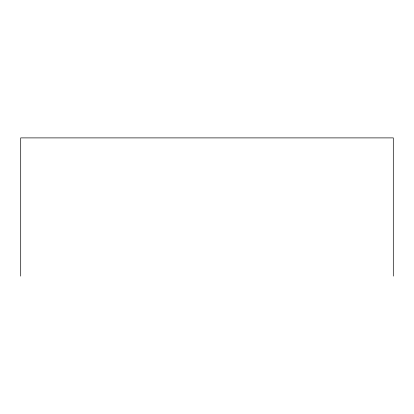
<?xml version="1.0" encoding="UTF-8"?>
<svg xmlns="http://www.w3.org/2000/svg" width="414" height="414" viewBox="0 0 414 414"><rect width="100%" height="100%" fill="white"/><g stroke="black" fill="none" stroke-linecap="round" stroke-linejoin="round"><path stroke-width="0.62" d="M393.3 276.107L393.3 137.893L20.7 137.893L20.7 276.107"/></g></svg>
